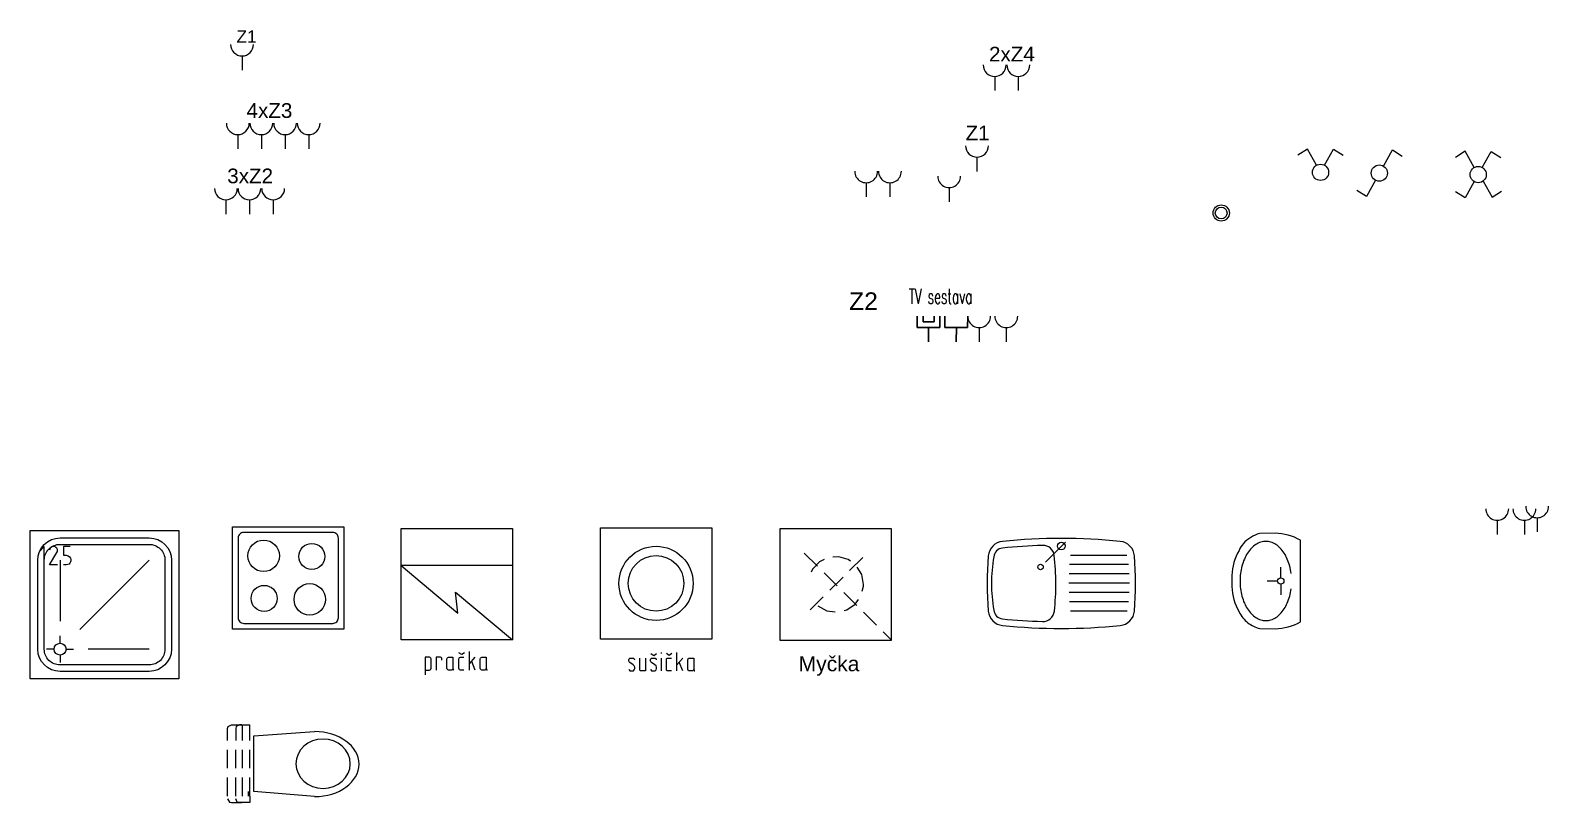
# Model space of a CAD drawing. Header units: millimetres. Extents: x -3035503 to 19821, y 792 to 235380.
# Drawn here: x -2967834 to -2957529, y 230136 to 235380 of the extents above; entities that cross this region are included whole.
import ezdxf

# ---------------------------------------------------------------- set-up
doc = ezdxf.new("R2010")
doc.units = ezdxf.units.MM
for name, color, linetype in [('003_EL_Světelné rozvody - IP', 30, 'Continuous'), ('003_EL_Zásuvkové rozvody - IP', 3, 'Continuous'), ('Datové rozvody', 6, 'Continuous'), ('PDF_Geometrie', 7, 'Continuous')]:
    doc.layers.add(name, color=color, linetype=linetype)
doc.layers.add('EL_Zásuvkové rozvody - IP', color=7, linetype='Continuous', lineweight=30)
doc.styles.add('Arial', font='arial.ttf', dxfattribs={"height": 220})
doc.styles.add('ROMANS', font='romans.shx', dxfattribs={"width": 0.8})
doc.styles.get("Standard").update_dxf_attribs({"font": 'arial.ttf'})

# ---------------------------------------------------------------- blocks, each defined once
blk = doc.blocks.new('A$C1D1D1490')
at = {"layer": 'EL_Zásuvkové rozvody - IP'}
for p, q in [((-151, 102), (-151, 25)), ((-151, 25), (4, 25)), ((-112, 102), (-112, 64)), ((-112, 64), (-36, 64)), ((-74, 25), (-74, -72)), ((-36, 64), (-36, 102)), ((4, 25), (4, 102))]:
    blk.add_line(p, q, dxfattribs=at)
blk = doc.blocks.new('A$C0E246F9B')
at = {"layer": 'EL_Zásuvkové rozvody - IP'}
for p, q in [((-110, 81), (-133, 7)), ((-133, 7), (14, -40)), ((14, -40), (38, 34)), ((-60, -16), (-89, -109))]:
    blk.add_line(p, q, dxfattribs=at)
blk = doc.blocks.new('A$C6A257F1B')
at = {"layer": '003_EL_Zásuvkové rozvody - IP'}
blk.add_line((44, -68), (143, -68), dxfattribs=at)
blk.add_arc((-35, -68), 79.2, 270, 90, dxfattribs=at)
blk = doc.blocks.new('Pracka')
for p, q in [((5841, 13557), (6597, 13557)), ((6597, 13557), (6597, 12801))]:
    blk.add_line(p, q)
at = {"layer": 'PDF_Geometrie', "lineweight": 18}
for points in [[(5841, 12801), (5841, 13557)], [(6597, 13305), (5841, 13305), (6227, 12981), (6211, 13125), (6597, 12801), (5841, 12801)], [(6005, 12595), (6035, 12595), (6040, 12597), (6044, 12602), (6045, 12608), (6045, 12671), (6044, 12677), (6040, 12681), (6035, 12683), (6005, 12683), (6005, 12562)], [(6119, 12662), (6119, 12671), (6118, 12677), (6114, 12681), (6109, 12683), (6079, 12683), (6079, 12595)], [(6193, 12608), (6192, 12602), (6188, 12597), (6185, 12595), (6163, 12595), (6158, 12597), (6155, 12602), (6153, 12608), (6153, 12671), (6155, 12677), (6158, 12681), (6163, 12683), (6193, 12683), (6193, 12608), (6195, 12602), (6197, 12597), (6200, 12595)], [(6253, 12700), (6234, 12713)], [(6267, 12595), (6244, 12595), (6239, 12597), (6235, 12602), (6234, 12608), (6234, 12671), (6235, 12677), (6239, 12681), (6244, 12683), (6267, 12683)], [(6271, 12713), (6253, 12700)], [(6305, 12595), (6305, 12721)], [(6305, 12637), (6345, 12683)], [(6419, 12608), (6417, 12602), (6414, 12597), (6411, 12595), (6389, 12595), (6384, 12597), (6380, 12602), (6379, 12608), (6379, 12671), (6380, 12677), (6384, 12681), (6389, 12683), (6419, 12683), (6419, 12608), (6421, 12602), (6422, 12597), (6426, 12595)], [(6345, 12595), (6322, 12654)]]:
    blk.add_lwpolyline(points, dxfattribs=at)
blk = doc.blocks.new('susicka')
for p, q in [((7194, 13562), (7950, 13562)), ((7950, 13562), (7950, 12806))]:
    blk.add_line(p, q)
at = {"layer": 'PDF_Geometrie', "lineweight": 18}
for points in [[(7950, 12806), (7194, 12806), (7194, 13562)], [(7387, 12602), (7389, 12597), (7394, 12591), (7400, 12589), (7414, 12589), (7419, 12591), (7424, 12597), (7427, 12606), (7427, 12614), (7424, 12623), (7416, 12631), (7394, 12646), (7389, 12652), (7387, 12656), (7387, 12665), (7389, 12671), (7394, 12675), (7400, 12677), (7412, 12677), (7419, 12675), (7424, 12671), (7426, 12665)], [(7501, 12677), (7501, 12589), (7471, 12589), (7466, 12591), (7463, 12595), (7461, 12602), (7461, 12677)], [(7535, 12602), (7536, 12597), (7542, 12591), (7548, 12589), (7562, 12589), (7567, 12591), (7572, 12597), (7575, 12606), (7575, 12614), (7572, 12623), (7563, 12631), (7542, 12646), (7536, 12652), (7535, 12656), (7535, 12665), (7536, 12671), (7542, 12675), (7548, 12677), (7560, 12677), (7567, 12675), (7572, 12671), (7573, 12665)], [(7537, 12707), (7556, 12694), (7574, 12707)], [(7609, 12707), (7609, 12715)], [(7609, 12589), (7609, 12677)], [(7676, 12589), (7652, 12589), (7647, 12591), (7644, 12595), (7642, 12602), (7642, 12665), (7644, 12671), (7647, 12675), (7652, 12677), (7676, 12677)], [(7680, 12707), (7662, 12694), (7643, 12707)], [(7714, 12589), (7714, 12715)], [(7714, 12631), (7754, 12677)], [(7798, 12589), (7793, 12591), (7789, 12595), (7788, 12602), (7788, 12665), (7789, 12671), (7793, 12675), (7798, 12677)], [(7798, 12677), (7828, 12677), (7828, 12602), (7830, 12595), (7831, 12591), (7835, 12589)], [(7754, 12589), (7730, 12648)], [(7828, 12602), (7826, 12595), (7823, 12591), (7819, 12589), (7798, 12589)]]:
    blk.add_lwpolyline(points, dxfattribs=at)
for radius in [252, 189]:
    blk.add_circle((7572, 13184), radius, dxfattribs=at)
blk = doc.blocks.new('Z-1x')
at = {"layer": 'EL_Zásuvkové rozvody - IP', "linetype": 'Continuous', "xscale": 0.9800000000250293, "yscale": 0.9800000000250293, "zscale": 0.9800000000250293, "rotation": 270}
blk.add_blockref('A$C6A257F1B', (89631, -316), dxfattribs=at)
at = {"layer": '003_EL_Zásuvkové rozvody - IP'}
blk.add_attdef('Z', (89526, -270), '', height=100, dxfattribs=at)
blk = doc.blocks.new('Z-2x')
at = {"layer": 'EL_Zásuvkové rozvody - IP', "linetype": 'Continuous', "xscale": 0.9800000000250293, "yscale": 0.9800000000250293, "zscale": 0.9800000000250293, "rotation": 270}
for p in [(89633, -719), (89793, -719), (89954, -719)]:
    blk.add_blockref('A$C6A257F1B', p, dxfattribs=at)
at = {"layer": '003_EL_Zásuvkové rozvody - IP'}
blk.add_attdef('Z', (89576, -650), '', height=100, dxfattribs=at)
blk = doc.blocks.new('Zx')
at = {"layer": 'EL_Zásuvkové rozvody - IP', "linetype": 'Continuous', "xscale": 0.9800000000250293, "yscale": 0.9800000000250293, "zscale": 0.9800000000250293, "rotation": 270}
for p in [(90505, -324), (90665, -324)]:
    blk.add_blockref('A$C6A257F1B', p, dxfattribs=at)
at = {"layer": '003_EL_Zásuvkové rozvody - IP'}
blk.add_attdef('Z', (90400, -266), '', height=100, dxfattribs=at)
blk = doc.blocks.new('Z-4')
at = {"layer": 'EL_Zásuvkové rozvody - IP', "linetype": 'Continuous', "xscale": 0.9800000000250293, "yscale": 0.9800000000250293, "zscale": 0.9800000000250293, "rotation": 270}
for p in [(90384, -1358), (90544, -1358), (90705, -1358), (90865, -1358)]:
    blk.add_blockref('A$C6A257F1B', p, dxfattribs=at)
at = {"layer": '003_EL_Zásuvkové rozvody - IP'}
blk.add_attdef('Z', (90377, -1288), '', height=100, dxfattribs=at)
blk = doc.blocks.new('ooo')
at = {"layer": 'EL_Zásuvkové rozvody - IP', "linetype": 'Continuous', "xscale": 0.9800000000250293, "yscale": 0.9800000000250293, "zscale": 0.9800000000250293, "rotation": 270}
blk.add_blockref('A$C6A257F1B', (90385, -872), dxfattribs=at)
at = {"layer": '003_EL_Zásuvkové rozvody - IP'}
blk.add_attdef('Z', (90241, -801), '', height=100, dxfattribs=at)

msp = doc.modelspace()

# ---------------------------------------------------------------- linework, layer by layer
for p, q in [((-2961990, 231996), (-2962746, 231996)), ((-2962746, 231996), (-2962746, 231240)), ((-2966394, 230665), (-2966343, 230665)), ((-2966343, 230136), (-2966399, 230136)), ((-2966343, 230180), (-2966343, 230136))]:
    msp.add_line(p, q)
at = {"layer": '003_EL_Světelné rozvody - IP'}
for p, q in [((-2959166, 234574), (-2959230, 234533)), ((-2959104, 234465), (-2959166, 234574)), ((-2959049, 234464), (-2958988, 234574)), ((-2958988, 234574), (-2958923, 234533)), ((-2958650, 234458), (-2958588, 234568)), ((-2958588, 234568), (-2958524, 234527)), ((-2958096, 234559), (-2958161, 234518)), ((-2958034, 234449), (-2958096, 234559)), ((-2957980, 234449), (-2957918, 234558)), ((-2957918, 234558), (-2957853, 234517)), ((-2958704, 234362), (-2958766, 234253)), ((-2958034, 234353), (-2958096, 234243)), ((-2957974, 234357), (-2957913, 234247)), ((-2958766, 234253), (-2958831, 234294)), ((-2958096, 234243), (-2958161, 234284)), ((-2957913, 234247), (-2957848, 234288))]:
    msp.add_line(p, q, dxfattribs=at)
msp.add_circle((-2959751, 234140), 40.1, dxfattribs=at)
for centre in [(-2959077, 234416), (-2958678, 234411), (-2958007, 234401), (-2959751, 234140)]:
    msp.add_ellipse(centre, major_axis=(-55.2, 0), ratio=1, start_param=3.141593, end_param=9.424778, dxfattribs=at)
at = {"layer": 'PDF_Geometrie', "lineweight": 18}
for points in [[(-2967834, 231984), (-2966826, 231984), (-2966826, 230976), (-2967834, 230976)], [(-2965705, 232008), (-2965705, 231315), (-2966461, 231315), (-2966461, 232008)], [(-2966352, 230181), (-2966352, 230212)]]:
    msp.add_lwpolyline(points, close=True, dxfattribs=at)
for points in [[(-2966423, 231933), (-2966423, 231391, 0.414242), (-2966385, 231353), (-2965781, 231353, 0.414242), (-2965743, 231391), (-2965743, 231933, 0.414242), (-2965781, 231971), (-2966386, 231971, 0.414242)], [(-2959570, 231358, 0.105588), (-2959490, 231318), (-2959386, 231317, 0.121824), (-2959212, 231364), (-2959212, 231918, 0.121824), (-2959386, 231965), (-2959490, 231963, 0.158147), (-2959601, 231894, 0.061935), (-2959630, 231849, 0.127499), (-2959679, 231678), (-2959679, 231604, 0.127499), (-2959630, 231432, 0.113772)], [(-2966876, 231178, -0.414192), (-2967027, 231027), (-2967632, 231027, -0.414192), (-2967783, 231178), (-2967783, 231782, -0.414192), (-2967632, 231934), (-2967027, 231934, -0.414192), (-2966876, 231782)], [(-2967739, 231782, -0.41422), (-2967632, 231890), (-2967027, 231890, -0.41422), (-2966920, 231782), (-2966920, 231178, -0.41422), (-2967027, 231071), (-2967632, 231071, -0.41422), (-2967739, 231178)], [(-2961332, 231812, 0.04209), (-2961332, 231436, 0.3613), (-2961236, 231339, 0.049907), (-2960436, 231339, 0.3613), (-2960340, 231436, 0.04209), (-2960340, 231812, 0.3613), (-2960436, 231910, 0.049907), (-2961236, 231910, 0.3613)], [(-2961294, 231805, 0.093012), (-2961294, 231444, 0.361543), (-2961235, 231384, 0.017018), (-2960965, 231366, 0.392562), (-2960883, 231437, 0.053717), (-2960884, 231814, 0.392224), (-2960963, 231883, 0.017255), (-2961235, 231865, 0.361682)]]:
    msp.add_lwpolyline(points, format="xyb", close=True, dxfattribs=at)
for points in [[(-2962746, 231240), (-2961990, 231240), (-2961990, 231996)], [(-2967741, 231750), (-2967741, 231876), (-2967771, 231842)], [(-2967650, 231750), (-2967703, 231750), (-2967654, 231834), (-2967650, 231842), (-2967650, 231855), (-2967654, 231863), (-2967660, 231869), (-2967665, 231874), (-2967673, 231876), (-2967681, 231876), (-2967688, 231874), (-2967694, 231869), (-2967700, 231863), (-2967703, 231851)], [(-2967563, 231876), (-2967609, 231876), (-2967609, 231817), (-2967590, 231817), (-2967577, 231813), (-2967569, 231806), (-2967562, 231796), (-2967560, 231788), (-2967560, 231779)], [(-2960809, 231904), (-2960944, 231769)], [(-2967632, 231782), (-2967632, 231368)], [(-2967560, 231779), (-2967562, 231771), (-2967565, 231762), (-2967571, 231756), (-2967579, 231752), (-2967590, 231750), (-2967609, 231750)], [(-2967027, 231782), (-2967497, 231312)], [(-2962581, 231831), (-2962492, 231742)], [(-2962447, 231786), (-2962478, 231772), (-2962526, 231722), (-2962535, 231701)], [(-2962268, 231776), (-2962282, 231786), (-2962347, 231806), (-2962387, 231803)], [(-2962274, 231712), (-2962184, 231801)], [(-2960391, 231815), (-2960775, 231815)], [(-2962447, 231697), (-2962358, 231608)], [(-2962407, 231579), (-2962318, 231668)], [(-2962179, 231618), (-2962191, 231686), (-2962221, 231735)], [(-2960375, 231689), (-2960784, 231689)], [(-2960381, 231752), (-2960781, 231752)], [(-2959347, 231663), (-2959347, 231734)], [(-2962313, 231564), (-2962224, 231475)], [(-2962188, 231572), (-2962179, 231606), (-2962179, 231618)], [(-2960373, 231626), (-2960785, 231626)], [(-2960375, 231563), (-2960784, 231563)], [(-2959369, 231641), (-2959440, 231641)], [(-2959347, 231619), (-2959347, 231548)], [(-2962541, 231445), (-2962452, 231534)], [(-2962488, 231472), (-2962428, 231439), (-2962371, 231431)], [(-2962310, 231441), (-2962293, 231445), (-2962236, 231483), (-2962213, 231516)], [(-2960381, 231500), (-2960781, 231500)], [(-2962180, 231430), (-2962091, 231341)], [(-2960390, 231437), (-2960775, 231437)], [(-2967632, 231218), (-2967632, 231268)], [(-2962046, 231296), (-2961990, 231240)], [(-2961990, 231240), (-2961990, 231240)], [(-2960836, 231319), (-2960798, 231319)], [(-2967672, 231178), (-2967723, 231178)], [(-2967632, 231137), (-2967632, 231087)], [(-2967592, 231178), (-2967541, 231178)], [(-2967027, 231178), (-2967442, 231178)], [(-2966495, 230558), (-2966495, 230640), (-2966491, 230653), (-2966469, 230665), (-2966399, 230665), (-2966415, 230665), (-2966437, 230653), (-2966440, 230640), (-2966440, 230558)], [(-2966394, 230558), (-2966394, 230665)], [(-2966343, 230558), (-2966343, 230665)], [(-2965905, 230177), (-2966318, 230212), (-2966318, 230589), (-2965905, 230618)], [(-2966495, 230369), (-2966495, 230495)], [(-2966440, 230369), (-2966440, 230495)], [(-2966394, 230369), (-2966394, 230495)], [(-2966343, 230369), (-2966343, 230495)], [(-2966495, 230180), (-2966495, 230306)], [(-2966440, 230180), (-2966440, 230306)], [(-2966394, 230180), (-2966394, 230306)], [(-2966343, 230180), (-2966343, 230306)], [(-2966495, 230161), (-2966483, 230140), (-2966469, 230136), (-2966399, 230136), (-2966415, 230136), (-2966429, 230140), (-2966440, 230161)]]:
    msp.add_lwpolyline(points, dxfattribs=at)
msp.add_lwpolyline([(-2959276, 231693, 0.070074), (-2959303, 231790, 0.090147), (-2959351, 231865, 0.126164), (-2959414, 231905, 0.15122), (-2959482, 231905, 0.126352), (-2959545, 231865, 0.090202), (-2959594, 231790, 0.069914), (-2959620, 231693, 0.064141), (-2959620, 231588, 0.070074), (-2959594, 231491, 0.090147), (-2959545, 231417, 0.126164), (-2959482, 231377, 0.075121), (-2959448, 231372, 0.075671), (-2959414, 231377, 0.126352), (-2959351, 231417, 0.090202), (-2959303, 231491, 0.069914), (-2959276, 231588)], format="xyb", dxfattribs=at)
for centre, radius in [((-2966250, 231812), 107), ((-2965923, 231808), 88.4), ((-2960836, 231878), 26), ((-2960977, 231736), 18.5), ((-2959347, 231641), 21.7), ((-2966247, 231523), 88.4), ((-2965937, 231516), 107), ((-2967632, 231178), 40.3)]:
    msp.add_circle(centre, radius, dxfattribs=at)
for points in [[(-2965847, 230568), (-2965948, 230568), (-2966031, 230493), (-2966031, 230400)], [(-2965905, 230618), (-2965905, 230618), (-2965906, 230618), (-2965906, 230618)], [(-2965603, 230398), (-2965603, 230520), (-2965738, 230618), (-2965905, 230618)], [(-2965662, 230400), (-2965662, 230493), (-2965745, 230568), (-2965847, 230568)], [(-2966031, 230400), (-2966031, 230308), (-2965948, 230233), (-2965847, 230233)], [(-2965905, 230177), (-2965738, 230177), (-2965603, 230276), (-2965603, 230398)], [(-2965847, 230233), (-2965745, 230233), (-2965662, 230308), (-2965662, 230400)]]:
    msp.add_open_spline(points, degree=3, dxfattribs=at)

# ---------------------------------------------------------------- block references
for name in ['Pracka', 'susicka']:
    msp.add_blockref(name, (-2971159, 218441))
at = {"layer": '003_EL_Zásuvkové rozvody - IP'}
ref = msp.add_blockref('Z-1x', (-3055961, 235566), dxfattribs=at)
ref.add_attrib('Z', 'Z1', (-2966435, 235296), dxfattribs={"height": 84.3})
for name, p, values in [('Zx', (-3051727, 235435), {'Z': '2xZ4'}), ('ooo', (-3051727, 235435), {'Z': 'Z1'}), ('Z-2x', (-3056073, 234992), {'Z': '3xZ2'})]:
    msp.add_blockref(name, p, dxfattribs=at).add_auto_attribs(values)
at = {"layer": 'Datové rozvody'}
msp.add_blockref('Z-4', (-3056743, 236074), dxfattribs=at).add_auto_attribs({'Z': '4xZ3'})
at = {"layer": 'EL_Zásuvkové rozvody - IP', "linetype": 'Continuous', "xscale": 0.9800000000250293, "yscale": 0.9800000000250293, "zscale": 0.9800000000250293, "rotation": 270}
for p in [(-2962094, 234389), (-2961933, 234389), (-2961531, 234356), (-2961327, 233405), (-2961143, 233405), (-2957811, 232097), (-2957627, 232097), (-2957540, 232114)]:
    msp.add_blockref('A$C6A257F1B', p, dxfattribs=at)
at = {"layer": 'EL_Zásuvkové rozvody - IP', "xscale": -1}
msp.add_blockref('A$C1D1D1490', (-2961811, 233337), dxfattribs=at)
at = {"layer": 'EL_Zásuvkové rozvody - IP', "xscale": -1, "rotation": 342.3436029769912}
msp.add_blockref('A$C0E246F9B', (-2961601, 233396), dxfattribs=at)

# ---------------------------------------------------------------- texts
msp.add_text('Myčka', height=102.2).set_placement((-2962619, 231028))
at = {"layer": '003_EL_Zásuvkové rozvody - IP', "style": 'Arial'}
msp.add_text('Z2', height=120, dxfattribs=at).set_placement((-2962277, 233481))
at = {"layer": 'EL_Zásuvkové rozvody - IP', "linetype": 'Continuous', "style": 'ROMANS', "width": 0.6}
msp.add_text('TV sestava', height=100, dxfattribs=at).set_placement((-2961872, 233524))

doc.saveas('drawing.dxf')
